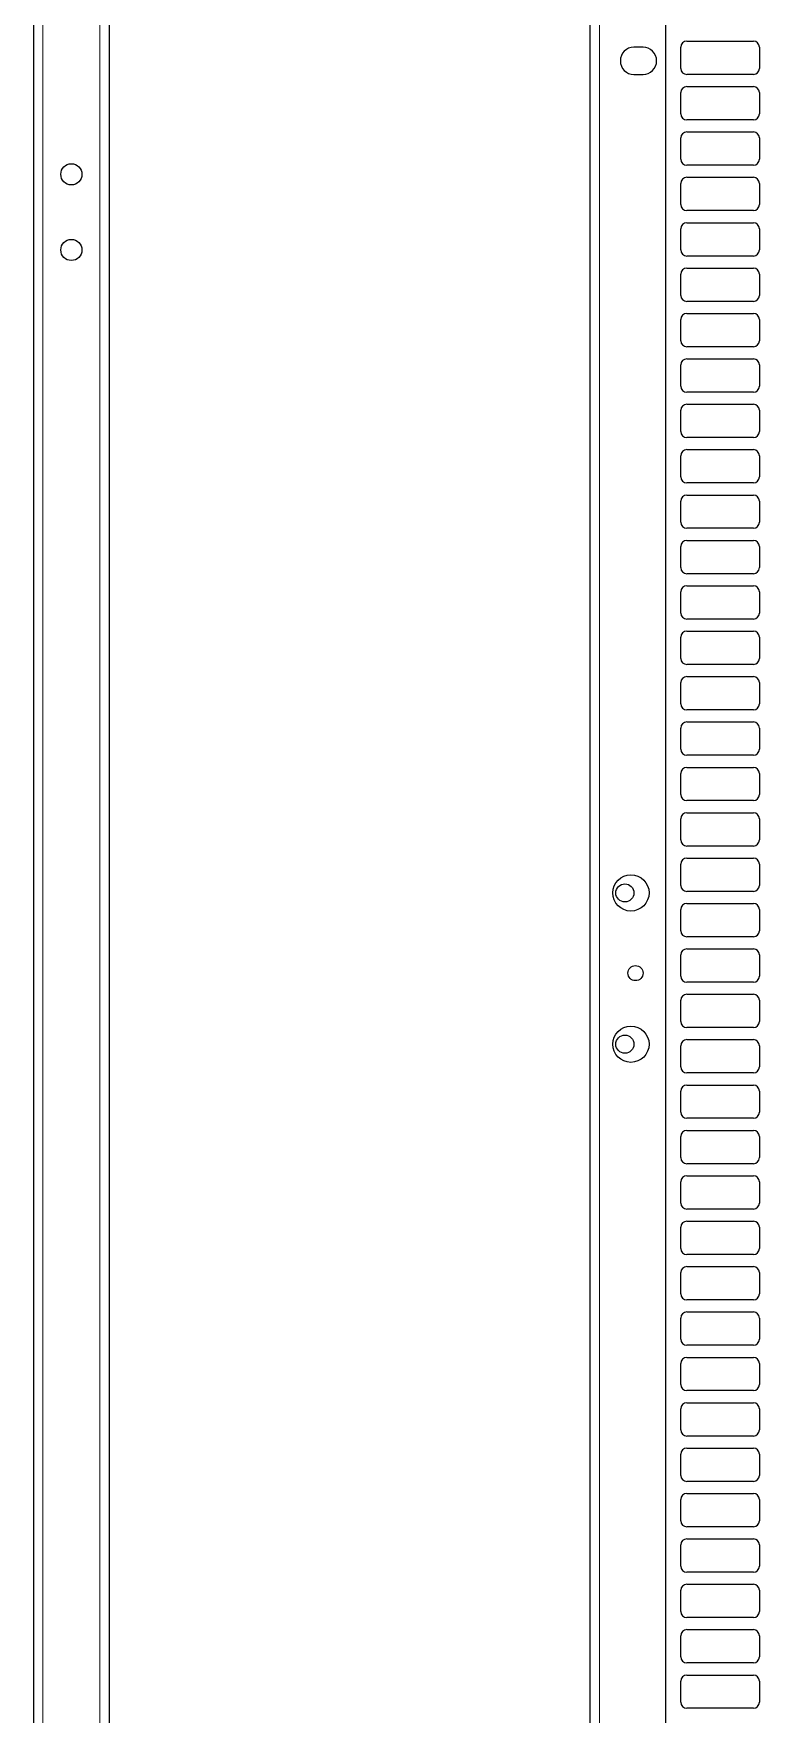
# Model space of a CAD drawing. Header units: millimetres. Extents: x -814 to 1058, y -456 to 1988.
# Drawn here: x 124 to 364, y 235 to 790 of the extents above; entities that cross this region are included whole.
import ezdxf

# ---------------------------------------------------------------- set-up
doc = ezdxf.new("R2010")
doc.units = ezdxf.units.MM

msp = doc.modelspace()

# ---------------------------------------------------------------- linework, layer by layer
at = {"color": 8, "linetype": 'Continuous', "lineweight": 18}
for p, q in [((126.7, 1822.55), (126.7, -236.83)), ((145.5, -251.98), (145.5, 1822.55)), ((310.77, -260.45), (310.77, 1793.35))]:
    msp.add_line(p, q, dxfattribs=at)
at = {"color": 7, "linetype": 'Continuous', "lineweight": 25}
for p, q in [((148.6, 1822.55), (148.6, -249.07)), ((307.67, -260.45), (307.67, 1822.55)), ((123.6, 1793.35), (123.6, -241.45)), ((332.67, -260.45), (332.67, 1793.35)), ((325.17, 785.55), (322.17, 785.55)), ((337.67, 778.55), (337.67, 785.55)), ((339.67, 787.55), (361.67, 787.55)), ((363.67, 785.55), (363.67, 778.55)), ((322.17, 776.55), (325.17, 776.55)), ((361.67, 776.55), (339.67, 776.55)), ((339.67, 772.55), (361.67, 772.55)), ((337.67, 763.55), (337.67, 770.55)), ((363.67, 770.55), (363.67, 763.55)), ((361.67, 761.55), (339.67, 761.55)), ((337.67, 748.55), (337.67, 755.55)), ((339.67, 757.55), (361.67, 757.55)), ((363.67, 755.55), (363.67, 748.55)), ((361.67, 746.55), (339.67, 746.55)), ((337.67, 733.55), (337.67, 740.55)), ((339.67, 742.55), (361.67, 742.55)), ((363.67, 740.55), (363.67, 733.55)), ((361.67, 731.55), (339.67, 731.55)), ((337.67, 718.55), (337.67, 725.55)), ((339.67, 727.55), (361.67, 727.55)), ((363.67, 725.55), (363.67, 718.55)), ((361.67, 716.55), (339.67, 716.55)), ((339.67, 712.55), (361.67, 712.55)), ((337.67, 703.55), (337.67, 710.55)), ((363.67, 710.55), (363.67, 703.55)), ((361.67, 701.55), (339.67, 701.55)), ((337.67, 688.55), (337.67, 695.55)), ((339.67, 697.55), (361.67, 697.55)), ((363.67, 695.55), (363.67, 688.55)), ((361.67, 686.55), (339.67, 686.55)), ((337.67, 673.55), (337.67, 680.55)), ((339.67, 682.55), (361.67, 682.55)), ((363.67, 680.55), (363.67, 673.55)), ((361.67, 671.55), (339.67, 671.55)), ((339.67, 667.55), (361.67, 667.55)), ((337.67, 658.55), (337.67, 665.55)), ((363.67, 665.55), (363.67, 658.55)), ((361.67, 656.55), (339.67, 656.55)), ((337.67, 643.55), (337.67, 650.55)), ((339.67, 652.55), (361.67, 652.55)), ((363.67, 650.55), (363.67, 643.55)), ((361.67, 641.55), (339.67, 641.55)), ((337.67, 628.55), (337.67, 635.55)), ((339.67, 637.55), (361.67, 637.55)), ((363.67, 635.55), (363.67, 628.55)), ((361.67, 626.55), (339.67, 626.55)), ((339.67, 622.55), (361.67, 622.55)), ((337.67, 613.55), (337.67, 620.55)), ((363.67, 620.55), (363.67, 613.55)), ((361.67, 611.55), (339.67, 611.55)), ((337.67, 598.55), (337.67, 605.55)), ((339.67, 607.55), (361.67, 607.55)), ((363.67, 605.55), (363.67, 598.55)), ((361.67, 596.55), (339.67, 596.55)), ((337.67, 583.55), (337.67, 590.55)), ((339.67, 592.55), (361.67, 592.55)), ((363.67, 590.55), (363.67, 583.55)), ((361.67, 581.55), (339.67, 581.55)), ((337.67, 568.55), (337.67, 575.55)), ((339.67, 577.55), (361.67, 577.55)), ((363.67, 575.55), (363.67, 568.55)), ((361.67, 566.55), (339.67, 566.55)), ((339.67, 562.55), (361.67, 562.55)), ((337.67, 553.55), (337.67, 560.55)), ((363.67, 560.55), (363.67, 553.55)), ((361.67, 551.55), (339.67, 551.55)), ((337.67, 538.55), (337.67, 545.55)), ((339.67, 547.55), (361.67, 547.55)), ((363.67, 545.55), (363.67, 538.55)), ((361.67, 536.55), (339.67, 536.55)), ((337.67, 523.55), (337.67, 530.55)), ((339.67, 532.55), (361.67, 532.55)), ((363.67, 530.55), (363.67, 523.55)), ((361.67, 521.55), (339.67, 521.55)), ((339.67, 517.55), (361.67, 517.55)), ((337.67, 508.55), (337.67, 515.55)), ((363.67, 515.55), (363.67, 508.55)), ((361.67, 506.55), (339.67, 506.55)), ((337.67, 493.55), (337.67, 500.55)), ((339.67, 502.55), (361.67, 502.55)), ((363.67, 500.55), (363.67, 493.55)), ((361.67, 491.55), (339.67, 491.55)), ((337.67, 478.55), (337.67, 485.55)), ((339.67, 487.55), (361.67, 487.55)), ((363.67, 485.55), (363.67, 478.55)), ((361.67, 476.55), (339.67, 476.55)), ((339.67, 472.55), (361.67, 472.55)), ((337.67, 463.55), (337.67, 470.55)), ((363.67, 470.55), (363.67, 463.55)), ((361.67, 461.55), (339.67, 461.55)), ((337.67, 448.55), (337.67, 455.55)), ((339.67, 457.55), (361.67, 457.55)), ((363.67, 455.55), (363.67, 448.55)), ((361.67, 446.55), (339.67, 446.55)), ((337.67, 433.55), (337.67, 440.55)), ((339.67, 442.55), (361.67, 442.55)), ((363.67, 440.55), (363.67, 433.55)), ((361.67, 431.55), (339.67, 431.55)), ((337.67, 418.55), (337.67, 425.55)), ((339.67, 427.55), (361.67, 427.55)), ((363.67, 425.55), (363.67, 418.55)), ((361.67, 416.55), (339.67, 416.55)), ((339.67, 412.55), (361.67, 412.55)), ((337.67, 403.55), (337.67, 410.55)), ((363.67, 410.55), (363.67, 403.55)), ((361.67, 401.55), (339.67, 401.55)), ((337.67, 388.55), (337.67, 395.55)), ((339.67, 397.55), (361.67, 397.55)), ((363.67, 395.55), (363.67, 388.55)), ((361.67, 386.55), (339.67, 386.55)), ((337.67, 373.55), (337.67, 380.55)), ((339.67, 382.55), (361.67, 382.55)), ((363.67, 380.55), (363.67, 373.55)), ((361.67, 371.55), (339.67, 371.55)), ((339.67, 367.55), (361.67, 367.55)), ((337.67, 358.55), (337.67, 365.55)), ((363.67, 365.55), (363.67, 358.55)), ((361.67, 356.55), (339.67, 356.55)), ((337.67, 343.55), (337.67, 350.55)), ((339.67, 352.55), (361.67, 352.55)), ((363.67, 350.55), (363.67, 343.55)), ((361.67, 341.55), (339.67, 341.55)), ((337.67, 328.55), (337.67, 335.55)), ((339.67, 337.55), (361.67, 337.55)), ((363.67, 335.55), (363.67, 328.55)), ((361.67, 326.55), (339.67, 326.55)), ((339.67, 322.55), (361.67, 322.55)), ((337.67, 313.55), (337.67, 320.55)), ((363.67, 320.55), (363.67, 313.55)), ((361.67, 311.55), (339.67, 311.55)), ((337.67, 298.55), (337.67, 305.55)), ((339.67, 307.55), (361.67, 307.55)), ((363.67, 305.55), (363.67, 298.55)), ((361.67, 296.55), (339.67, 296.55)), ((337.67, 283.55), (337.67, 290.55)), ((339.67, 292.55), (361.67, 292.55)), ((363.67, 290.55), (363.67, 283.55)), ((361.67, 281.55), (339.67, 281.55)), ((337.67, 268.55), (337.67, 275.55)), ((339.67, 277.55), (361.67, 277.55)), ((363.67, 275.55), (363.67, 268.55)), ((361.67, 266.55), (339.67, 266.55)), ((339.67, 262.55), (361.67, 262.55)), ((337.67, 253.55), (337.67, 260.55)), ((363.67, 260.55), (363.67, 253.55)), ((361.67, 251.55), (339.67, 251.55)), ((337.67, 238.55), (337.67, 245.55)), ((339.67, 247.55), (361.67, 247.55)), ((363.67, 245.55), (363.67, 238.55)), ((361.67, 236.55), (339.67, 236.55))]:
    msp.add_line(p, q, dxfattribs=at)
for centre, radius in [((136.1, 743.55), 3.5), ((136.1, 718.55), 3.5), ((321.17, 506.05), 6), ((319.17, 506.05), 3), ((322.67, 479.55), 2.5), ((321.17, 456.05), 6), ((319.17, 456.05), 3)]:
    msp.add_circle(centre, radius, dxfattribs=at)
for centre, radius, start, end in [((322.17, 781.05), 4.5, 90, 270), ((325.17, 781.05), 4.5, 270, 90), ((339.67, 785.55), 2, 90, 180), ((361.67, 785.55), 2, 0, 90), ((339.67, 778.55), 2, 180, 270), ((361.67, 778.55), 2, 270, 0), ((339.67, 770.55), 2, 90, 180), ((361.67, 770.55), 2, 360, 90), ((339.67, 763.55), 2, 180, 270), ((361.67, 763.55), 2, 270, 0), ((339.67, 755.55), 2, 90, 180), ((361.67, 755.55), 2, 360, 90), ((339.67, 748.55), 2, 180, 270), ((361.67, 748.55), 2, 270, 360), ((339.67, 740.55), 2, 90, 180), ((361.67, 740.55), 2, 0, 90), ((339.67, 733.55), 2, 180, 270), ((361.67, 733.55), 2, 270, 0), ((339.67, 725.55), 2, 90, 180), ((361.67, 725.55), 2, 360, 90), ((339.67, 718.55), 2, 180, 270), ((361.67, 718.55), 2, 270, 360), ((339.67, 710.55), 2, 90, 180), ((361.67, 710.55), 2, 0, 90), ((339.67, 703.55), 2, 180, 270), ((361.67, 703.55), 2, 270, 0), ((339.67, 695.55), 2, 90, 180), ((361.67, 695.55), 2, 0, 90), ((339.67, 688.55), 2, 180, 270), ((361.67, 688.55), 2, 270, 0), ((339.67, 680.55), 2, 90, 180), ((361.67, 680.55), 2, 0, 90), ((339.67, 673.55), 2, 180, 270), ((361.67, 673.55), 2, 270, 0), ((339.67, 665.55), 2, 90, 180), ((361.67, 665.55), 2, 0, 90), ((339.67, 658.55), 2, 180, 270), ((361.67, 658.55), 2, 270, 0), ((339.67, 650.55), 2, 90, 180), ((361.67, 650.55), 2, 0, 90), ((339.67, 643.55), 2, 180, 270), ((361.67, 643.55), 2, 270, 0), ((339.67, 635.55), 2, 90, 180), ((361.67, 635.55), 2, 0, 90), ((339.67, 628.55), 2, 180, 270), ((361.67, 628.55), 2, 270, 0), ((339.67, 620.55), 2, 90, 180), ((361.67, 620.55), 2, 0, 90), ((339.67, 613.55), 2, 180, 270), ((361.67, 613.55), 2, 270, 0), ((339.67, 605.55), 2, 90, 180), ((361.67, 605.55), 2, 0, 90), ((339.67, 598.55), 2, 180, 270), ((361.67, 598.55), 2, 270, 0), ((339.67, 590.55), 2, 90, 180), ((361.67, 590.55), 2, 0, 90), ((339.67, 583.55), 2, 180, 270), ((361.67, 583.55), 2, 270, 0), ((339.67, 575.55), 2, 90, 180), ((361.67, 575.55), 2, 0, 90), ((339.67, 568.55), 2, 180, 270), ((361.67, 568.55), 2, 270, 0), ((339.67, 560.55), 2, 90, 180), ((361.67, 560.55), 2, 0, 90), ((339.67, 553.55), 2, 180, 270), ((361.67, 553.55), 2, 270, 0), ((339.67, 545.55), 2, 90, 180), ((361.67, 545.55), 2, 0, 90), ((339.67, 538.55), 2, 180, 270), ((361.67, 538.55), 2, 270, 0), ((339.67, 530.55), 2, 90, 180), ((361.67, 530.55), 2, 0, 90), ((339.67, 523.55), 2, 180, 270), ((361.67, 523.55), 2, 270, 0), ((339.67, 515.55), 2, 90, 180), ((361.67, 515.55), 2, 0, 90), ((339.67, 508.55), 2, 180, 270), ((361.67, 508.55), 2, 270, 0), ((339.67, 500.55), 2, 90, 180), ((361.67, 500.55), 2, 0, 90), ((339.67, 493.55), 2, 180, 270), ((361.67, 493.55), 2, 270, 0), ((339.67, 485.55), 2, 90, 180), ((361.67, 485.55), 2, 0, 90), ((339.67, 478.55), 2, 180, 270), ((361.67, 478.55), 2, 270, 0), ((339.67, 470.55), 2, 90, 180), ((361.67, 470.55), 2, 0, 90), ((339.67, 463.55), 2, 180, 270), ((361.67, 463.55), 2, 270, 0), ((339.67, 455.55), 2, 90, 180), ((361.67, 455.55), 2, 0, 90), ((339.67, 448.55), 2, 180, 270), ((361.67, 448.55), 2, 270, 0), ((339.67, 440.55), 2, 90, 180), ((361.67, 440.55), 2, 0, 90), ((339.67, 433.55), 2, 180, 270), ((361.67, 433.55), 2, 270, 0), ((339.67, 425.55), 2, 90, 180), ((361.67, 425.55), 2, 0, 90), ((339.67, 418.55), 2, 180, 270), ((361.67, 418.55), 2, 270, 0), ((339.67, 410.55), 2, 90, 180), ((361.67, 410.55), 2, 0, 90), ((339.67, 403.55), 2, 180, 270), ((361.67, 403.55), 2, 270, 0), ((339.67, 395.55), 2, 90, 180), ((361.67, 395.55), 2, 0, 90), ((339.67, 388.55), 2, 180, 270), ((361.67, 388.55), 2, 270, 0), ((339.67, 380.55), 2, 90, 180), ((361.67, 380.55), 2, 0, 90), ((339.67, 373.55), 2, 180, 270), ((361.67, 373.55), 2, 270, 0), ((339.67, 365.55), 2, 90, 180), ((361.67, 365.55), 2, 0, 90), ((339.67, 358.55), 2, 180, 270), ((361.67, 358.55), 2, 270, 0), ((339.67, 350.55), 2, 90, 180), ((361.67, 350.55), 2, 0, 90), ((339.67, 343.55), 2, 180, 270), ((361.67, 343.55), 2, 270, 0), ((339.67, 335.55), 2, 90, 180), ((361.67, 335.55), 2, 0, 90), ((339.67, 328.55), 2, 180, 270), ((361.67, 328.55), 2, 270, 0), ((339.67, 320.55), 2, 90, 180), ((361.67, 320.55), 2, 0, 90), ((339.67, 313.55), 2, 180, 270), ((361.67, 313.55), 2, 270, 0), ((339.67, 305.55), 2, 90, 180), ((361.67, 305.55), 2, 0, 90), ((339.67, 298.55), 2, 180, 270), ((361.67, 298.55), 2, 270, 0), ((339.67, 290.55), 2, 90, 180), ((361.67, 290.55), 2, 0, 90), ((339.67, 283.55), 2, 180, 270), ((361.67, 283.55), 2, 270, 0), ((339.67, 275.55), 2, 90, 180), ((361.67, 275.55), 2, 0, 90), ((339.67, 268.55), 2, 180, 270), ((361.67, 268.55), 2, 270, 0), ((339.67, 260.55), 2, 90, 180), ((361.67, 260.55), 2, 0, 90), ((339.67, 253.55), 2, 180, 270), ((361.67, 253.55), 2, 270, 0), ((339.67, 245.55), 2, 90, 180), ((361.67, 245.55), 2, 0, 90), ((339.67, 238.55), 2, 180, 270), ((361.67, 238.55), 2, 270, 0)]:
    msp.add_arc(centre, radius, start, end, dxfattribs=at)

doc.saveas('drawing.dxf')
